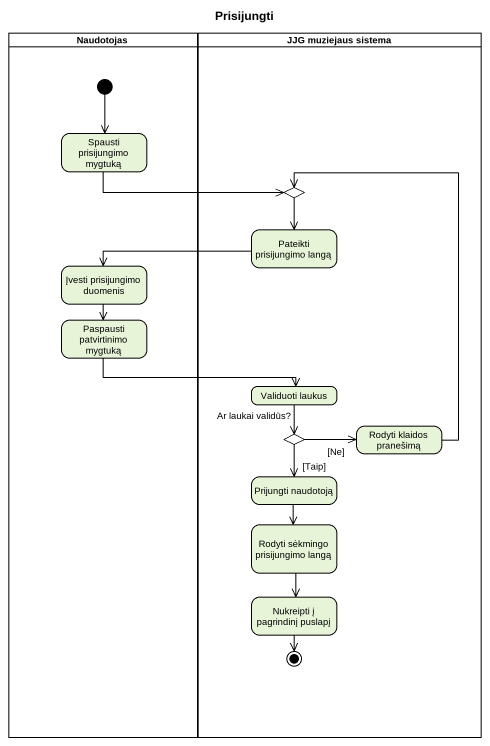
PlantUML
@startuml
title Prisijungti
hide empty description
state Naudotojas <<partition>> {
  state "Spausti prisijungimo mygtuką" as Spausti_prisijungimo_mygtuką
  state "Įvesti prisijungimo duomenis" as Įvesti_prisijungimo_duomenis
  state "Paspausti patvirtinimo mygtuką" as Paspausti_patvirtinimo
  [*] --> Spausti_prisijungimo_mygtuką
}
state "JJG muziejaus sistema" as JJG_muziejaus_sistema <<partition>> {
  state choice1 <<choice>>
  state "Pateikti prisijungimo langą" as Pateikti_prisijungimo_langą
  state "Validuoti laukus" as Validuoti_laukus
  state choice2 <<choice>>
  state "Rodyti klaidos pranešimą" as Rodyti_klaidos_pranešimą
  state "Prijungti naudotoją" as Prijungti_naudotoją
  state "Rodyti sėkmingo prisijungimo langą" as Rodyti_sėkmingo
  state "Nukreipti į pagrindinį puslapį" as Nukreipti_į_pagrindinį
  Nukreipti_į_pagrindinį --> [*]
}
Spausti_prisijungimo_mygtuką -right-> choice1
choice1 --> Pateikti_prisijungimo_langą
Pateikti_prisijungimo_langą -left-> Įvesti_prisijungimo_duomenis
Įvesti_prisijungimo_duomenis --> Paspausti_patvirtinimo
Paspausti_patvirtinimo -right-> Validuoti_laukus
Validuoti_laukus --> choice2 : Ar laukai validūs?
choice2 -right-> Rodyti_klaidos_pranešimą : [Ne]
choice2 --> Prijungti_naudotoją : [Taip]
Rodyti_klaidos_pranešimą -up-> choice1
Prijungti_naudotoją --> Rodyti_sėkmingo
Rodyti_sėkmingo --> Nukreipti_į_pagrindinį
@enduml
